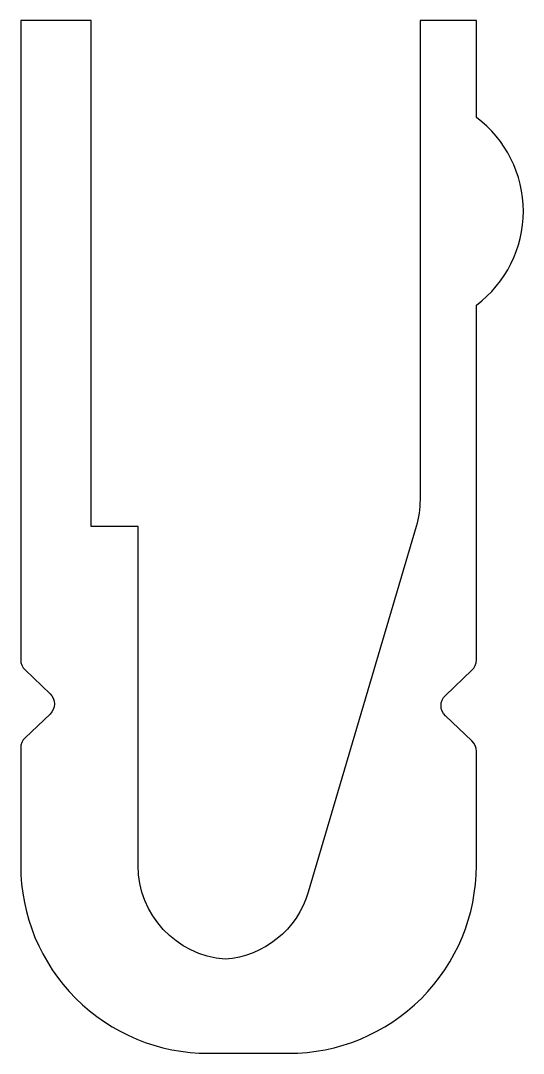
# Model space of a CAD drawing. Extents: x 152.3 to 163, y 206.9 to 228.9.
import ezdxf

# ---------------------------------------------------------------- set-up
doc = ezdxf.new("R2010")
doc.units = 0
doc.header["$LTSCALE"] = 15
doc.layers.get('0').update_dxf_attribs({"linetype": 'CONTINUOUS'})

msp = doc.modelspace()

# ---------------------------------------------------------------- linework, layer by layer
at = {"color": 7, "linetype": 'CONTINUOUS', "ltscale": 2}
msp.add_lwpolyline([(153.825, 218.136), (153.825, 228.91), (152.325, 228.91), (152.325, 215.294, 0.205608), (152.418, 215.077), (152.949, 214.572, -0.429367), (152.949, 214.137), (152.418, 213.633, 0.205608), (152.325, 213.416), (152.325, 210.91, 0.414214), (156.325, 206.91), (158.025, 206.91, 0.414214), (162.025, 210.91), (162.025, 213.346, 0.205608), (161.931, 213.564), (161.366, 214.101, -0.429367), (161.366, 214.536), (161.931, 215.072, 0.205608), (162.025, 215.29), (162.025, 222.849, 0.5), (162.025, 226.849), (162.025, 228.91), (160.825, 228.91), (160.825, 218.701, -0.071758), (160.743, 218.136), (158.447, 210.344, -0.312149), (156.677, 208.915, -0.392703), (154.825, 210.91), (154.825, 218.136)], format="xyb", close=True, dxfattribs=at)

doc.saveas('drawing.dxf')
